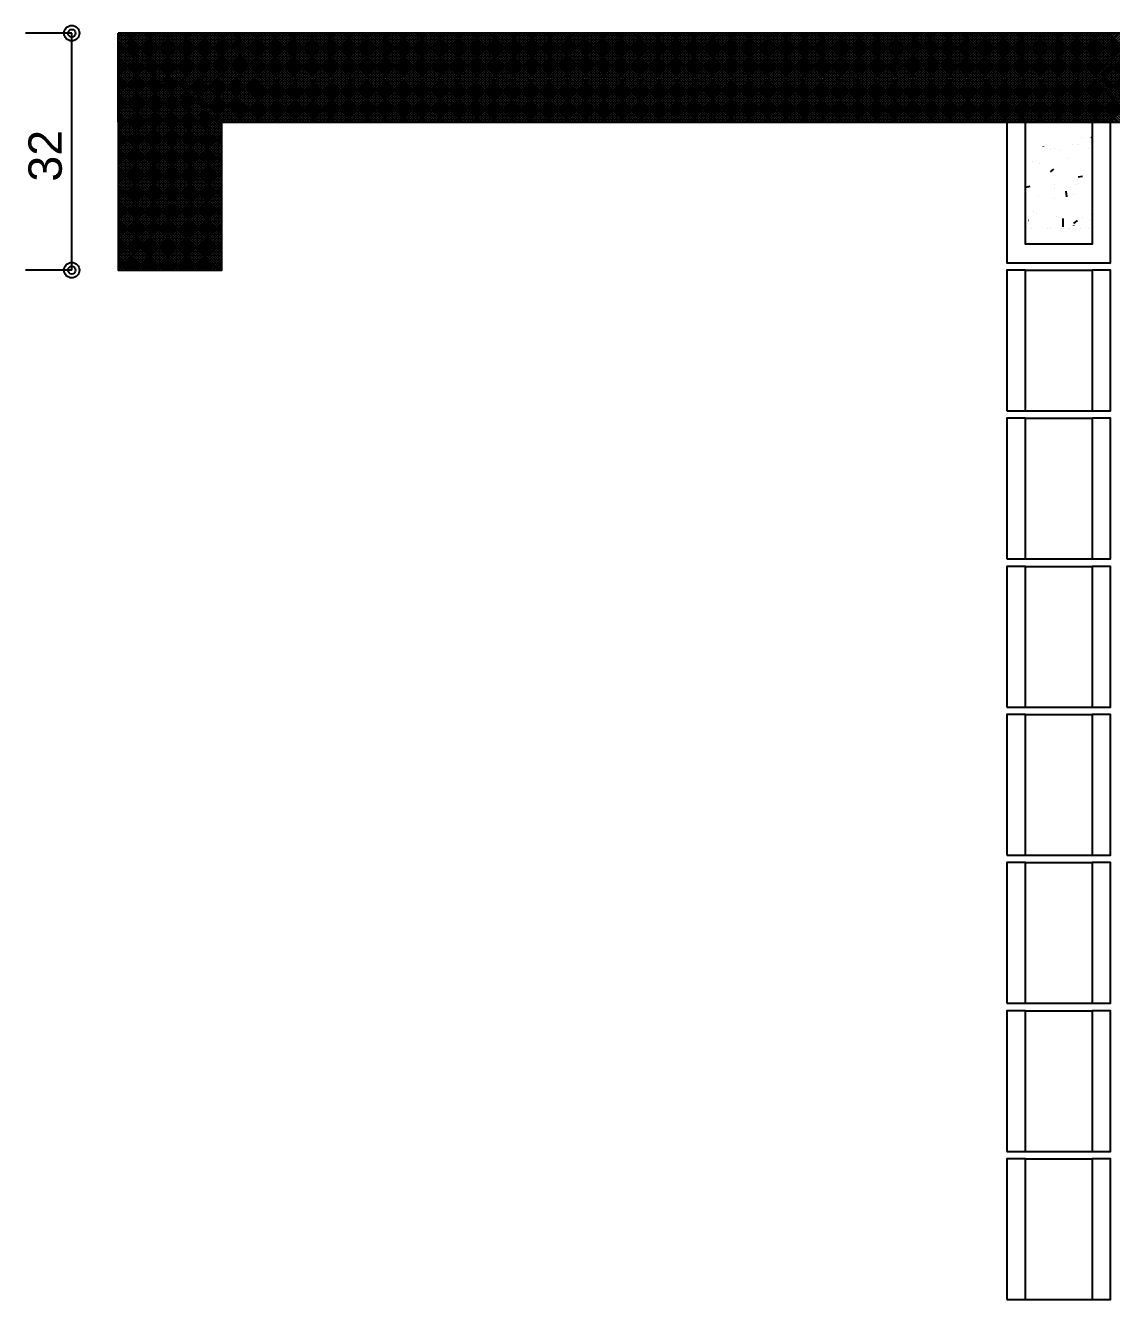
# Model space of a CAD drawing. Extents: x 0 to 119, y 0 to 84.
# Drawn here: x 49.31 to 55.18, y 37.68 to 44.56 of the extents above; entities that cross this region are included whole.
import ezdxf

# ---------------------------------------------------------------- set-up
doc = ezdxf.new("R2010")
doc.units = 0
doc.header["$MEASUREMENT"] = 0
for name, color, linetype in [('10', 252, 'CONTINUOUS'), ('29', 9, 'CONTINUOUS'), ('32', 250, 'CONTINUOUS'), ('6', 178, 'CONTINUOUS'), ('9', 8, 'CONTINUOUS')]:
    doc.layers.add(name, color=color, linetype=linetype)
doc.styles.add('TQS_ARIAL', font='arial.ttf')

msp = doc.modelspace()

# ---------------------------------------------------------------- linework, layer by layer
at = {"layer": '10', "color": 252, "linetype": 'Continuous'}
for p, q in [((54.714801, 44.041761), (55.074801, 44.041761)), ((54.714801, 44.040682), (55.074801, 44.040682)), ((54.714801, 44.040682), (55.074801, 44.040682)), ((54.714801, 43.241761), (55.074801, 43.241761)), ((54.714801, 42.481761), (55.074801, 42.481761)), ((54.714801, 42.441761), (55.074801, 42.441761)), ((54.714801, 41.681761), (55.074801, 41.681761)), ((54.714801, 41.641761), (55.074801, 41.641761)), ((54.714801, 40.881761), (55.074801, 40.881761)), ((54.714801, 40.841761), (55.074801, 40.841761)), ((54.714801, 40.081761), (55.074801, 40.081761)), ((54.714801, 40.041761), (55.074801, 40.041761)), ((54.714801, 39.281761), (55.074801, 39.281761)), ((54.714801, 39.241761), (55.074801, 39.241761)), ((54.714801, 38.481761), (55.074801, 38.481761)), ((54.714801, 38.441761), (55.074801, 38.441761)), ((54.714801, 37.681761), (55.074801, 37.681761))]:
    msp.add_line(p, q, dxfattribs=at)
for points in [[(54.714801, 44.041761), (54.614801, 44.041761), (54.614801, 43.281761), (55.174801, 43.281761), (55.174801, 44.041761), (55.074801, 44.041761), (55.074801, 43.381761), (54.714801, 43.381761), (54.714801, 44.041761)], [(54.614801, 42.481761), (54.714801, 42.481761), (54.714801, 43.241761), (54.614801, 43.241761), (54.614801, 42.481761)], [(55.074801, 42.481761), (55.174801, 42.481761), (55.174801, 43.241761), (55.074801, 43.241761), (55.074801, 42.481761)], [(54.614801, 41.681761), (54.714801, 41.681761), (54.714801, 42.441761), (54.614801, 42.441761), (54.614801, 41.681761)], [(55.074801, 41.681761), (55.174801, 41.681761), (55.174801, 42.441761), (55.074801, 42.441761), (55.074801, 41.681761)], [(54.614801, 40.881761), (54.714801, 40.881761), (54.714801, 41.641761), (54.614801, 41.641761), (54.614801, 40.881761)], [(55.074801, 40.881761), (55.174801, 40.881761), (55.174801, 41.641761), (55.074801, 41.641761), (55.074801, 40.881761)], [(54.614801, 40.081761), (54.714801, 40.081761), (54.714801, 40.841761), (54.614801, 40.841761), (54.614801, 40.081761)], [(55.074801, 40.081761), (55.174801, 40.081761), (55.174801, 40.841761), (55.074801, 40.841761), (55.074801, 40.081761)], [(54.614801, 39.281761), (54.714801, 39.281761), (54.714801, 40.041761), (54.614801, 40.041761), (54.614801, 39.281761)], [(55.074801, 39.281761), (55.174801, 39.281761), (55.174801, 40.041761), (55.074801, 40.041761), (55.074801, 39.281761)], [(54.614801, 38.481761), (54.714801, 38.481761), (54.714801, 39.241761), (54.614801, 39.241761), (54.614801, 38.481761)], [(55.074801, 38.481761), (55.174801, 38.481761), (55.174801, 39.241761), (55.074801, 39.241761), (55.074801, 38.481761)], [(54.614801, 37.681761), (54.714801, 37.681761), (54.714801, 38.441761), (54.614801, 38.441761), (54.614801, 37.681761)], [(55.074801, 37.681761), (55.174801, 37.681761), (55.174801, 38.441761), (55.074801, 38.441761), (55.074801, 37.681761)]]:
    msp.add_lwpolyline(points, dxfattribs=at)
at = {"layer": '29', "color": 9, "linetype": 'Continuous'}
for p, q in [((49.814801, 43.493267), (50.843295, 44.521761)), ((49.814801, 43.507409), (50.829153, 44.521761)), ((49.814801, 43.521551), (50.815011, 44.521761)), ((49.814801, 43.535693), (50.800869, 44.521761)), ((49.814801, 43.549835), (50.786727, 44.521761)), ((49.814801, 43.563978), (50.772584, 44.521761)), ((49.814801, 43.57812), (50.758442, 44.521761)), ((49.814801, 43.592262), (50.7443, 44.521761)), ((49.814801, 43.606404), (50.730158, 44.521761)), ((49.814801, 43.620546), (50.716016, 44.521761)), ((49.814801, 43.634688), (50.701874, 44.521761)), ((49.814801, 43.64883), (50.687732, 44.521761)), ((49.814801, 43.662973), (50.67359, 44.521761)), ((49.814801, 43.677115), (50.659447, 44.521761)), ((49.814801, 43.691257), (50.645305, 44.521761)), ((49.814801, 43.705399), (50.631163, 44.521761)), ((49.814801, 43.719541), (50.617021, 44.521761)), ((49.814801, 43.733683), (50.602879, 44.521761)), ((49.814801, 43.747825), (50.588737, 44.521761)), ((49.814801, 43.761967), (50.574595, 44.521761)), ((49.814801, 43.77611), (50.560452, 44.521761)), ((49.814801, 43.790252), (50.54631, 44.521761)), ((49.814801, 43.804394), (50.532168, 44.521761)), ((49.814801, 43.818536), (50.518026, 44.521761)), ((49.814801, 43.832678), (50.503884, 44.521761)), ((49.814801, 43.84682), (50.489742, 44.521761)), ((49.814801, 43.860962), (50.4756, 44.521761)), ((49.814801, 43.875105), (50.461457, 44.521761)), ((49.814801, 43.889247), (50.447315, 44.521761)), ((49.814801, 43.903389), (50.433173, 44.521761)), ((49.814801, 43.917531), (50.419031, 44.521761)), ((49.814801, 43.931673), (50.404889, 44.521761)), ((49.814801, 43.945815), (50.390747, 44.521761)), ((49.814801, 43.959957), (50.376605, 44.521761)), ((49.814801, 43.974099), (50.362463, 44.521761)), ((49.814801, 43.988242), (50.34832, 44.521761)), ((49.814801, 44.002384), (50.334178, 44.521761)), ((49.814801, 44.016526), (50.320036, 44.521761)), ((49.814801, 44.030668), (50.305894, 44.521761)), ((49.814801, 44.04481), (50.291752, 44.521761)), ((49.814801, 44.058952), (50.27761, 44.521761)), ((49.814801, 44.073094), (50.263468, 44.521761)), ((49.814801, 44.087237), (50.249325, 44.521761)), ((49.814801, 44.101379), (50.235183, 44.521761)), ((49.814801, 44.115521), (50.221041, 44.521761)), ((49.814801, 44.129663), (50.206899, 44.521761)), ((49.814801, 44.143805), (50.192757, 44.521761)), ((49.814801, 44.157947), (50.178615, 44.521761)), ((49.814801, 44.172089), (50.164473, 44.521761)), ((49.814801, 44.186232), (50.15033, 44.521761)), ((49.814801, 44.200374), (50.136188, 44.521761)), ((49.814801, 44.214516), (50.122046, 44.521761)), ((49.814801, 44.228658), (50.107904, 44.521761)), ((49.814801, 44.2428), (50.093762, 44.521761)), ((49.814801, 44.256942), (50.07962, 44.521761)), ((49.814801, 44.271084), (50.065478, 44.521761)), ((49.814801, 44.285226), (50.051336, 44.521761)), ((49.814801, 44.299369), (50.037193, 44.521761)), ((49.814801, 44.313511), (50.023051, 44.521761)), ((49.814801, 44.327653), (50.008909, 44.521761)), ((49.814801, 44.341795), (49.994767, 44.521761)), ((49.814801, 44.355937), (49.980625, 44.521761)), ((49.814801, 44.370079), (49.966483, 44.521761)), ((49.814801, 44.384221), (49.952341, 44.521761)), ((49.814801, 44.398364), (49.938198, 44.521761)), ((49.814801, 44.412506), (49.924056, 44.521761)), ((49.814801, 44.426648), (49.909914, 44.521761)), ((49.814801, 44.44079), (49.895772, 44.521761)), ((49.814801, 44.454932), (49.88163, 44.521761)), ((49.814801, 44.469074), (49.867488, 44.521761)), ((49.814801, 44.483216), (49.853346, 44.521761)), ((49.814801, 44.497359), (49.839204, 44.521761)), ((49.814801, 44.511501), (49.825061, 44.521761)), ((49.814801, 44.513243), (50.374801, 43.953243)), ((49.814801, 44.499101), (50.374801, 43.939101)), ((49.814801, 44.484959), (50.374801, 43.924959)), ((49.814801, 44.470817), (50.374801, 43.910817)), ((49.814801, 44.456675), (50.374801, 43.896675)), ((49.820426, 44.521761), (50.374801, 43.967385)), ((49.834568, 44.521761), (50.374801, 43.981527)), ((49.84871, 44.521761), (50.374801, 43.99567)), ((49.862853, 44.521761), (50.374801, 44.009812)), ((49.876995, 44.521761), (50.374801, 44.023954)), ((49.891137, 44.521761), (50.374801, 44.038096)), ((49.905279, 44.521761), (50.385279, 44.041761)), ((49.919421, 44.521761), (50.399421, 44.041761)), ((49.933563, 44.521761), (50.413563, 44.041761)), ((49.947705, 44.521761), (50.427705, 44.041761)), ((49.961848, 44.521761), (50.441848, 44.041761)), ((49.97599, 44.521761), (50.45599, 44.041761)), ((49.990132, 44.521761), (50.470132, 44.041761)), ((50.004274, 44.521761), (50.484274, 44.041761)), ((50.018416, 44.521761), (50.498416, 44.041761)), ((50.032558, 44.521761), (50.512558, 44.041761)), ((50.0467, 44.521761), (50.5267, 44.041761)), ((50.060843, 44.521761), (50.540843, 44.041761)), ((50.074985, 44.521761), (50.554985, 44.041761)), ((50.089127, 44.521761), (50.569127, 44.041761)), ((50.103269, 44.521761), (50.583269, 44.041761)), ((50.117411, 44.521761), (50.597411, 44.041761)), ((50.131553, 44.521761), (50.611553, 44.041761)), ((50.145695, 44.521761), (50.625695, 44.041761)), ((50.159837, 44.521761), (50.639837, 44.041761)), ((50.17398, 44.521761), (50.65398, 44.041761)), ((50.188122, 44.521761), (50.668122, 44.041761)), ((50.202264, 44.521761), (50.682264, 44.041761)), ((50.216406, 44.521761), (50.696406, 44.041761)), ((50.230548, 44.521761), (50.710548, 44.041761)), ((50.24469, 44.521761), (50.72469, 44.041761)), ((50.258832, 44.521761), (50.738832, 44.041761)), ((50.272975, 44.521761), (50.752975, 44.041761)), ((50.287117, 44.521761), (50.767117, 44.041761)), ((50.301259, 44.521761), (50.781259, 44.041761)), ((50.315401, 44.521761), (50.795401, 44.041761)), ((50.329543, 44.521761), (50.809543, 44.041761)), ((50.343685, 44.521761), (50.823685, 44.041761)), ((50.357827, 44.521761), (50.837827, 44.041761)), ((50.37197, 44.521761), (50.85197, 44.041761)), ((50.377437, 44.041761), (50.857437, 44.521761)), ((50.386112, 44.521761), (50.866112, 44.041761)), ((50.391579, 44.041761), (50.871579, 44.521761)), ((50.400254, 44.521761), (50.880254, 44.041761)), ((50.405722, 44.041761), (50.885722, 44.521761)), ((50.414396, 44.521761), (50.894396, 44.041761)), ((50.419864, 44.041761), (50.899864, 44.521761)), ((50.428538, 44.521761), (50.908538, 44.041761)), ((50.434006, 44.041761), (50.914006, 44.521761)), ((50.44268, 44.521761), (50.92268, 44.041761)), ((50.448148, 44.041761), (50.928148, 44.521761)), ((50.456822, 44.521761), (50.936822, 44.041761)), ((50.46229, 44.041761), (50.94229, 44.521761)), ((50.470964, 44.521761), (50.950964, 44.041761)), ((50.476432, 44.041761), (50.956432, 44.521761)), ((50.485107, 44.521761), (50.965107, 44.041761)), ((50.490574, 44.041761), (50.970574, 44.521761)), ((50.499249, 44.521761), (50.979249, 44.041761)), ((50.504717, 44.041761), (50.984717, 44.521761)), ((50.513391, 44.521761), (50.993391, 44.041761)), ((50.518859, 44.041761), (50.998859, 44.521761)), ((50.527533, 44.521761), (51.007533, 44.041761)), ((50.533001, 44.041761), (51.013001, 44.521761)), ((50.541675, 44.521761), (51.021675, 44.041761)), ((50.547143, 44.041761), (51.027143, 44.521761)), ((50.555817, 44.521761), (51.035817, 44.041761)), ((50.561285, 44.041761), (51.041285, 44.521761)), ((50.569959, 44.521761), (51.049959, 44.041761)), ((50.575427, 44.041761), (51.055427, 44.521761)), ((50.584102, 44.521761), (51.064102, 44.041761)), ((50.589569, 44.041761), (51.069569, 44.521761)), ((50.598244, 44.521761), (51.078244, 44.041761)), ((50.603711, 44.041761), (51.083711, 44.521761)), ((50.612386, 44.521761), (51.092386, 44.041761)), ((50.617854, 44.041761), (51.097854, 44.521761)), ((50.626528, 44.521761), (51.106528, 44.041761)), ((50.631996, 44.041761), (51.111996, 44.521761)), ((50.64067, 44.521761), (51.12067, 44.041761)), ((50.646138, 44.041761), (51.126138, 44.521761)), ((50.654812, 44.521761), (51.134812, 44.041761)), ((50.66028, 44.041761), (51.14028, 44.521761)), ((50.668954, 44.521761), (51.148954, 44.041761)), ((50.674422, 44.041761), (51.154422, 44.521761)), ((50.683096, 44.521761), (51.163096, 44.041761)), ((50.688564, 44.041761), (51.168564, 44.521761)), ((50.697239, 44.521761), (51.177239, 44.041761)), ((50.702706, 44.041761), (51.182706, 44.521761)), ((50.711381, 44.521761), (51.191381, 44.041761)), ((50.716849, 44.041761), (51.196849, 44.521761)), ((50.725523, 44.521761), (51.205523, 44.041761)), ((50.730991, 44.041761), (51.210991, 44.521761)), ((50.739665, 44.521761), (51.219665, 44.041761)), ((50.745133, 44.041761), (51.225133, 44.521761)), ((50.753807, 44.521761), (51.233807, 44.041761)), ((50.759275, 44.041761), (51.239275, 44.521761)), ((50.767949, 44.521761), (51.247949, 44.041761)), ((50.773417, 44.041761), (51.253417, 44.521761)), ((50.782091, 44.521761), (51.262091, 44.041761)), ((50.787559, 44.041761), (51.267559, 44.521761)), ((50.796234, 44.521761), (51.276234, 44.041761)), ((50.801701, 44.041761), (51.281701, 44.521761)), ((50.810376, 44.521761), (51.290376, 44.041761)), ((50.815843, 44.041761), (51.295843, 44.521761)), ((50.824518, 44.521761), (51.304518, 44.041761)), ((50.829986, 44.041761), (51.309986, 44.521761)), ((50.83866, 44.521761), (51.31866, 44.041761)), ((50.844128, 44.041761), (51.324128, 44.521761)), ((50.852802, 44.521761), (51.332802, 44.041761)), ((50.85827, 44.041761), (51.33827, 44.521761)), ((50.866944, 44.521761), (51.346944, 44.041761)), ((50.872412, 44.041761), (51.352412, 44.521761)), ((50.881086, 44.521761), (51.361086, 44.041761)), ((50.886554, 44.041761), (51.366554, 44.521761)), ((50.895229, 44.521761), (51.375229, 44.041761)), ((50.900696, 44.041761), (51.380696, 44.521761)), ((50.909371, 44.521761), (51.389371, 44.041761)), ((50.914838, 44.041761), (51.394838, 44.521761)), ((50.923513, 44.521761), (51.403513, 44.041761)), ((50.928981, 44.041761), (51.408981, 44.521761)), ((50.937655, 44.521761), (51.417655, 44.041761)), ((50.943123, 44.041761), (51.423123, 44.521761)), ((50.951797, 44.521761), (51.431797, 44.041761)), ((50.957265, 44.041761), (51.437265, 44.521761)), ((50.965939, 44.521761), (51.445939, 44.041761)), ((50.971407, 44.041761), (51.451407, 44.521761)), ((50.980081, 44.521761), (51.460081, 44.041761)), ((50.985549, 44.041761), (51.465549, 44.521761)), ((50.994223, 44.521761), (51.474223, 44.041761)), ((50.999691, 44.041761), (51.479691, 44.521761)), ((51.008366, 44.521761), (51.488366, 44.041761)), ((51.013833, 44.041761), (51.493833, 44.521761)), ((51.022508, 44.521761), (51.502508, 44.041761)), ((51.027976, 44.041761), (51.507976, 44.521761)), ((51.03665, 44.521761), (51.51665, 44.041761)), ((51.042118, 44.041761), (51.522118, 44.521761)), ((51.050792, 44.521761), (51.530792, 44.041761)), ((51.05626, 44.041761), (51.53626, 44.521761)), ((51.064934, 44.521761), (51.544934, 44.041761)), ((51.070402, 44.041761), (51.550402, 44.521761)), ((51.079076, 44.521761), (51.559076, 44.041761)), ((51.084544, 44.041761), (51.564544, 44.521761)), ((51.093218, 44.521761), (51.573218, 44.041761)), ((51.098686, 44.041761), (51.578686, 44.521761)), ((51.107361, 44.521761), (51.587361, 44.041761)), ((51.112828, 44.041761), (51.592828, 44.521761)), ((51.121503, 44.521761), (51.601503, 44.041761)), ((51.12697, 44.041761), (51.60697, 44.521761)), ((51.135645, 44.521761), (51.615645, 44.041761)), ((51.141113, 44.041761), (51.621113, 44.521761)), ((51.149787, 44.521761), (51.629787, 44.041761)), ((51.155255, 44.041761), (51.635255, 44.521761)), ((51.163929, 44.521761), (51.643929, 44.041761)), ((51.169397, 44.041761), (51.649397, 44.521761)), ((51.178071, 44.521761), (51.658071, 44.041761)), ((51.183539, 44.041761), (51.663539, 44.521761)), ((51.192213, 44.521761), (51.672213, 44.041761)), ((51.197681, 44.041761), (51.677681, 44.521761)), ((51.206356, 44.521761), (51.686356, 44.041761)), ((51.211823, 44.041761), (51.691823, 44.521761)), ((51.220498, 44.521761), (51.700498, 44.041761)), ((51.225965, 44.041761), (51.705965, 44.521761)), ((51.23464, 44.521761), (51.71464, 44.041761)), ((51.240108, 44.041761), (51.720108, 44.521761)), ((51.248782, 44.521761), (51.728782, 44.041761)), ((51.25425, 44.041761), (51.73425, 44.521761)), ((51.262924, 44.521761), (51.742924, 44.041761)), ((51.268392, 44.041761), (51.748392, 44.521761)), ((51.277066, 44.521761), (51.757066, 44.041761)), ((51.282534, 44.041761), (51.762534, 44.521761)), ((51.291208, 44.521761), (51.771208, 44.041761)), ((51.296676, 44.041761), (51.776676, 44.521761)), ((51.30535, 44.521761), (51.78535, 44.041761)), ((51.310818, 44.041761), (51.790818, 44.521761)), ((51.319493, 44.521761), (51.799493, 44.041761)), ((51.32496, 44.041761), (51.80496, 44.521761)), ((51.333635, 44.521761), (51.813635, 44.041761)), ((51.339103, 44.041761), (51.819103, 44.521761)), ((51.347777, 44.521761), (51.827777, 44.041761)), ((51.353245, 44.041761), (51.833245, 44.521761)), ((51.361919, 44.521761), (51.841919, 44.041761)), ((51.367387, 44.041761), (51.847387, 44.521761)), ((51.376061, 44.521761), (51.856061, 44.041761)), ((51.381529, 44.041761), (51.861529, 44.521761)), ((51.390203, 44.521761), (51.870203, 44.041761)), ((51.395671, 44.041761), (51.875671, 44.521761)), ((51.404345, 44.521761), (51.884345, 44.041761)), ((51.409813, 44.041761), (51.889813, 44.521761)), ((51.418488, 44.521761), (51.898488, 44.041761)), ((51.423955, 44.041761), (51.903955, 44.521761)), ((51.43263, 44.521761), (51.91263, 44.041761)), ((51.438097, 44.041761), (51.918097, 44.521761)), ((51.446772, 44.521761), (51.926772, 44.041761)), ((51.45224, 44.041761), (51.93224, 44.521761)), ((51.460914, 44.521761), (51.940914, 44.041761)), ((51.466382, 44.041761), (51.946382, 44.521761)), ((51.475056, 44.521761), (51.955056, 44.041761)), ((51.480524, 44.041761), (51.960524, 44.521761)), ((51.489198, 44.521761), (51.969198, 44.041761)), ((51.494666, 44.041761), (51.974666, 44.521761)), ((51.50334, 44.521761), (51.98334, 44.041761)), ((51.508808, 44.041761), (51.988808, 44.521761)), ((51.517482, 44.521761), (51.997482, 44.041761)), ((51.52295, 44.041761), (52.00295, 44.521761)), ((51.531625, 44.521761), (52.011625, 44.041761)), ((51.537092, 44.041761), (52.017092, 44.521761)), ((51.545767, 44.521761), (52.025767, 44.041761)), ((51.551235, 44.041761), (52.031235, 44.521761)), ((51.559909, 44.521761), (52.039909, 44.041761)), ((51.565377, 44.041761), (52.045377, 44.521761)), ((51.574051, 44.521761), (52.054051, 44.041761)), ((51.579519, 44.041761), (52.059519, 44.521761)), ((51.588193, 44.521761), (52.068193, 44.041761)), ((51.593661, 44.041761), (52.073661, 44.521761)), ((51.602335, 44.521761), (52.082335, 44.041761)), ((51.607803, 44.041761), (52.087803, 44.521761)), ((51.616477, 44.521761), (52.096477, 44.041761)), ((51.621945, 44.041761), (52.101945, 44.521761)), ((51.63062, 44.521761), (52.11062, 44.041761)), ((51.636087, 44.041761), (52.116087, 44.521761)), ((51.644762, 44.521761), (52.124762, 44.041761)), ((51.650229, 44.041761), (52.130229, 44.521761)), ((51.658904, 44.521761), (52.138904, 44.041761)), ((51.664372, 44.041761), (52.144372, 44.521761)), ((51.673046, 44.521761), (52.153046, 44.041761)), ((51.678514, 44.041761), (52.158514, 44.521761)), ((51.687188, 44.521761), (52.167188, 44.041761)), ((51.692656, 44.041761), (52.172656, 44.521761)), ((51.70133, 44.521761), (52.18133, 44.041761)), ((51.706798, 44.041761), (52.186798, 44.521761)), ((51.715472, 44.521761), (52.195472, 44.041761)), ((51.72094, 44.041761), (52.20094, 44.521761)), ((51.729615, 44.521761), (52.209615, 44.041761)), ((51.735082, 44.041761), (52.215082, 44.521761)), ((51.743757, 44.521761), (52.223757, 44.041761)), ((51.749224, 44.041761), (52.229224, 44.521761)), ((51.757899, 44.521761), (52.237899, 44.041761)), ((51.763367, 44.041761), (52.243367, 44.521761)), ((51.772041, 44.521761), (52.252041, 44.041761)), ((51.777509, 44.041761), (52.257509, 44.521761)), ((51.786183, 44.521761), (52.266183, 44.041761)), ((51.791651, 44.041761), (52.271651, 44.521761)), ((51.800325, 44.521761), (52.280325, 44.041761)), ((51.805793, 44.041761), (52.285793, 44.521761)), ((51.814467, 44.521761), (52.294467, 44.041761)), ((51.819935, 44.041761), (52.299935, 44.521761)), ((51.828609, 44.521761), (52.308609, 44.041761)), ((51.834077, 44.041761), (52.314077, 44.521761)), ((51.842752, 44.521761), (52.322752, 44.041761)), ((51.848219, 44.041761), (52.328219, 44.521761)), ((51.856894, 44.521761), (52.336894, 44.041761)), ((51.862362, 44.041761), (52.342362, 44.521761)), ((51.871036, 44.521761), (52.351036, 44.041761)), ((51.876504, 44.041761), (52.356504, 44.521761)), ((51.885178, 44.521761), (52.365178, 44.041761)), ((51.890646, 44.041761), (52.370646, 44.521761)), ((51.89932, 44.521761), (52.37932, 44.041761)), ((51.904788, 44.041761), (52.384788, 44.521761)), ((51.913462, 44.521761), (52.393462, 44.041761)), ((51.91893, 44.041761), (52.39893, 44.521761)), ((51.927604, 44.521761), (52.407604, 44.041761)), ((51.933072, 44.041761), (52.413072, 44.521761)), ((51.941747, 44.521761), (52.421747, 44.041761)), ((51.947214, 44.041761), (52.427214, 44.521761)), ((51.955889, 44.521761), (52.435889, 44.041761)), ((51.961356, 44.041761), (52.441356, 44.521761)), ((51.970031, 44.521761), (52.450031, 44.041761)), ((51.975499, 44.041761), (52.455499, 44.521761)), ((51.984173, 44.521761), (52.464173, 44.041761)), ((51.989641, 44.041761), (52.469641, 44.521761)), ((51.998315, 44.521761), (52.478315, 44.041761)), ((52.003783, 44.041761), (52.483783, 44.521761)), ((52.012457, 44.521761), (52.492457, 44.041761)), ((52.017925, 44.041761), (52.497925, 44.521761)), ((52.026599, 44.521761), (52.506599, 44.041761)), ((52.032067, 44.041761), (52.512067, 44.521761)), ((52.040742, 44.521761), (52.520742, 44.041761)), ((52.046209, 44.041761), (52.526209, 44.521761)), ((52.054884, 44.521761), (52.534884, 44.041761)), ((52.060351, 44.041761), (52.540351, 44.521761)), ((52.069026, 44.521761), (52.549026, 44.041761)), ((52.074494, 44.041761), (52.554494, 44.521761)), ((52.083168, 44.521761), (52.563168, 44.041761)), ((52.088636, 44.041761), (52.568636, 44.521761)), ((52.09731, 44.521761), (52.57731, 44.041761)), ((52.102778, 44.041761), (52.582778, 44.521761)), ((52.111452, 44.521761), (52.591452, 44.041761)), ((52.11692, 44.041761), (52.59692, 44.521761)), ((52.125594, 44.521761), (52.605594, 44.041761)), ((52.131062, 44.041761), (52.611062, 44.521761)), ((52.139736, 44.521761), (52.619736, 44.041761)), ((52.145204, 44.041761), (52.625204, 44.521761)), ((52.153879, 44.521761), (52.633879, 44.041761)), ((52.159346, 44.041761), (52.639346, 44.521761)), ((52.168021, 44.521761), (52.648021, 44.041761)), ((52.173489, 44.041761), (52.653489, 44.521761)), ((52.182163, 44.521761), (52.662163, 44.041761)), ((52.187631, 44.041761), (52.667631, 44.521761)), ((52.196305, 44.521761), (52.676305, 44.041761)), ((52.201773, 44.041761), (52.681773, 44.521761)), ((52.210447, 44.521761), (52.690447, 44.041761)), ((52.215915, 44.041761), (52.695915, 44.521761)), ((52.224589, 44.521761), (52.704589, 44.041761)), ((52.230057, 44.041761), (52.710057, 44.521761)), ((52.238731, 44.521761), (52.718731, 44.041761)), ((52.244199, 44.041761), (52.724199, 44.521761)), ((52.252874, 44.521761), (52.732874, 44.041761)), ((52.258341, 44.041761), (52.738341, 44.521761)), ((52.267016, 44.521761), (52.747016, 44.041761)), ((52.272483, 44.041761), (52.752483, 44.521761)), ((52.281158, 44.521761), (52.761158, 44.041761)), ((52.286626, 44.041761), (52.766626, 44.521761)), ((52.2953, 44.521761), (52.7753, 44.041761)), ((52.300768, 44.041761), (52.780768, 44.521761)), ((52.309442, 44.521761), (52.789442, 44.041761)), ((52.31491, 44.041761), (52.79491, 44.521761)), ((52.323584, 44.521761), (52.803584, 44.041761)), ((52.329052, 44.041761), (52.809052, 44.521761)), ((52.337726, 44.521761), (52.817726, 44.041761)), ((52.343194, 44.041761), (52.823194, 44.521761)), ((52.351869, 44.521761), (52.831869, 44.041761)), ((52.357336, 44.041761), (52.837336, 44.521761)), ((52.366011, 44.521761), (52.846011, 44.041761)), ((52.371478, 44.041761), (52.851478, 44.521761)), ((52.380153, 44.521761), (52.860153, 44.041761)), ((52.385621, 44.041761), (52.865621, 44.521761)), ((52.394295, 44.521761), (52.874295, 44.041761)), ((52.399763, 44.041761), (52.879763, 44.521761)), ((52.408437, 44.521761), (52.888437, 44.041761)), ((52.413905, 44.041761), (52.893905, 44.521761)), ((52.422579, 44.521761), (52.902579, 44.041761)), ((52.428047, 44.041761), (52.908047, 44.521761)), ((52.436721, 44.521761), (52.916721, 44.041761)), ((52.442189, 44.041761), (52.922189, 44.521761)), ((52.450863, 44.521761), (52.930863, 44.041761)), ((52.456331, 44.041761), (52.936331, 44.521761)), ((52.465006, 44.521761), (52.945006, 44.041761)), ((52.470473, 44.041761), (52.950473, 44.521761)), ((52.479148, 44.521761), (52.959148, 44.041761)), ((52.484615, 44.041761), (52.964615, 44.521761)), ((52.49329, 44.521761), (52.97329, 44.041761)), ((52.498758, 44.041761), (52.978758, 44.521761)), ((52.507432, 44.521761), (52.987432, 44.041761)), ((52.5129, 44.041761), (52.9929, 44.521761)), ((52.521574, 44.521761), (53.001574, 44.041761)), ((52.527042, 44.041761), (53.007042, 44.521761)), ((52.535716, 44.521761), (53.015716, 44.041761)), ((52.541184, 44.041761), (53.021184, 44.521761)), ((52.549858, 44.521761), (53.029858, 44.041761)), ((52.555326, 44.041761), (53.035326, 44.521761)), ((52.564001, 44.521761), (53.044001, 44.041761)), ((52.569468, 44.041761), (53.049468, 44.521761)), ((52.578143, 44.521761), (53.058143, 44.041761)), ((52.58361, 44.041761), (53.06361, 44.521761)), ((52.592285, 44.521761), (53.072285, 44.041761)), ((52.597753, 44.041761), (53.077753, 44.521761)), ((52.606427, 44.521761), (53.086427, 44.041761)), ((52.611895, 44.041761), (53.091895, 44.521761)), ((52.620569, 44.521761), (53.100569, 44.041761)), ((52.626037, 44.041761), (53.106037, 44.521761)), ((52.634711, 44.521761), (53.114711, 44.041761)), ((52.640179, 44.041761), (53.120179, 44.521761)), ((52.648853, 44.521761), (53.128853, 44.041761)), ((52.654321, 44.041761), (53.134321, 44.521761)), ((52.662995, 44.521761), (53.142995, 44.041761)), ((52.668463, 44.041761), (53.148463, 44.521761)), ((52.677138, 44.521761), (53.157138, 44.041761)), ((52.682605, 44.041761), (53.162605, 44.521761)), ((52.69128, 44.521761), (53.17128, 44.041761)), ((52.696748, 44.041761), (53.176748, 44.521761)), ((52.705422, 44.521761), (53.185422, 44.041761)), ((52.71089, 44.041761), (53.19089, 44.521761)), ((52.719564, 44.521761), (53.199564, 44.041761)), ((52.725032, 44.041761), (53.205032, 44.521761)), ((52.733706, 44.521761), (53.213706, 44.041761)), ((52.739174, 44.041761), (53.219174, 44.521761)), ((52.747848, 44.521761), (53.227848, 44.041761)), ((52.753316, 44.041761), (53.233316, 44.521761)), ((52.76199, 44.521761), (53.24199, 44.041761)), ((52.767458, 44.041761), (53.247458, 44.521761)), ((52.776133, 44.521761), (53.256133, 44.041761)), ((52.7816, 44.041761), (53.2616, 44.521761)), ((52.790275, 44.521761), (53.270275, 44.041761)), ((52.795742, 44.041761), (53.275742, 44.521761)), ((52.804417, 44.521761), (53.284417, 44.041761)), ((52.809885, 44.041761), (53.289885, 44.521761)), ((52.818559, 44.521761), (53.298559, 44.041761)), ((52.824027, 44.041761), (53.304027, 44.521761)), ((52.832701, 44.521761), (53.312701, 44.041761)), ((52.838169, 44.041761), (53.318169, 44.521761)), ((52.846843, 44.521761), (53.326843, 44.041761)), ((52.852311, 44.041761), (53.332311, 44.521761)), ((52.860985, 44.521761), (53.340985, 44.041761)), ((52.866453, 44.041761), (53.346453, 44.521761)), ((52.875128, 44.521761), (53.355128, 44.041761)), ((52.880595, 44.041761), (53.360595, 44.521761)), ((52.88927, 44.521761), (53.36927, 44.041761)), ((52.894737, 44.041761), (53.374737, 44.521761)), ((52.903412, 44.521761), (53.383412, 44.041761)), ((52.90888, 44.041761), (53.38888, 44.521761)), ((52.917554, 44.521761), (53.397554, 44.041761)), ((52.923022, 44.041761), (53.403022, 44.521761)), ((52.931696, 44.521761), (53.411696, 44.041761)), ((52.937164, 44.041761), (53.417164, 44.521761)), ((52.945838, 44.521761), (53.425838, 44.041761)), ((52.951306, 44.041761), (53.431306, 44.521761)), ((52.95998, 44.521761), (53.43998, 44.041761)), ((52.965448, 44.041761), (53.445448, 44.521761)), ((52.974122, 44.521761), (53.454122, 44.041761)), ((52.97959, 44.041761), (53.45959, 44.521761)), ((52.988265, 44.521761), (53.468265, 44.041761)), ((52.993732, 44.041761), (53.473732, 44.521761)), ((53.002407, 44.521761), (53.482407, 44.041761)), ((53.007875, 44.041761), (53.487875, 44.521761)), ((53.016549, 44.521761), (53.496549, 44.041761)), ((53.022017, 44.041761), (53.502017, 44.521761)), ((53.030691, 44.521761), (53.510691, 44.041761)), ((53.036159, 44.041761), (53.516159, 44.521761)), ((53.044833, 44.521761), (53.524833, 44.041761)), ((53.050301, 44.041761), (53.530301, 44.521761)), ((53.058975, 44.521761), (53.538975, 44.041761)), ((53.064443, 44.041761), (53.544443, 44.521761)), ((53.073117, 44.521761), (53.553117, 44.041761)), ((53.078585, 44.041761), (53.558585, 44.521761)), ((53.08726, 44.521761), (53.56726, 44.041761)), ((53.092727, 44.041761), (53.572727, 44.521761)), ((53.101402, 44.521761), (53.581402, 44.041761)), ((53.106869, 44.041761), (53.586869, 44.521761)), ((53.115544, 44.521761), (53.595544, 44.041761)), ((53.121012, 44.041761), (53.601012, 44.521761)), ((53.129686, 44.521761), (53.609686, 44.041761)), ((53.135154, 44.041761), (53.615154, 44.521761)), ((53.143828, 44.521761), (53.623828, 44.041761)), ((53.149296, 44.041761), (53.629296, 44.521761)), ((53.15797, 44.521761), (53.63797, 44.041761)), ((53.163438, 44.041761), (53.643438, 44.521761)), ((53.172112, 44.521761), (53.652112, 44.041761)), ((53.17758, 44.041761), (53.65758, 44.521761)), ((53.186255, 44.521761), (53.666255, 44.041761)), ((53.191722, 44.041761), (53.671722, 44.521761)), ((53.200397, 44.521761), (53.680397, 44.041761)), ((53.205864, 44.041761), (53.685864, 44.521761)), ((53.214539, 44.521761), (53.694539, 44.041761)), ((53.220007, 44.041761), (53.700007, 44.521761)), ((53.228681, 44.521761), (53.708681, 44.041761)), ((53.234149, 44.041761), (53.714149, 44.521761)), ((53.242823, 44.521761), (53.722823, 44.041761)), ((53.248291, 44.041761), (53.728291, 44.521761)), ((53.256965, 44.521761), (53.736965, 44.041761)), ((53.262433, 44.041761), (53.742433, 44.521761)), ((53.271107, 44.521761), (53.751107, 44.041761)), ((53.276575, 44.041761), (53.756575, 44.521761)), ((53.285249, 44.521761), (53.765249, 44.041761)), ((53.290717, 44.041761), (53.770717, 44.521761)), ((53.299392, 44.521761), (53.779392, 44.041761)), ((53.304859, 44.041761), (53.784859, 44.521761)), ((53.313534, 44.521761), (53.793534, 44.041761)), ((53.319001, 44.041761), (53.799001, 44.521761)), ((53.327676, 44.521761), (53.807676, 44.041761)), ((53.333144, 44.041761), (53.813144, 44.521761)), ((53.341818, 44.521761), (53.821818, 44.041761)), ((53.347286, 44.041761), (53.827286, 44.521761)), ((53.35596, 44.521761), (53.83596, 44.041761)), ((53.361428, 44.041761), (53.841428, 44.521761)), ((53.370102, 44.521761), (53.850102, 44.041761)), ((53.37557, 44.041761), (53.85557, 44.521761)), ((53.384244, 44.521761), (53.864244, 44.041761)), ((53.389712, 44.041761), (53.869712, 44.521761)), ((53.398387, 44.521761), (53.878387, 44.041761)), ((53.403854, 44.041761), (53.883854, 44.521761)), ((53.412529, 44.521761), (53.892529, 44.041761)), ((53.417996, 44.041761), (53.897996, 44.521761)), ((53.426671, 44.521761), (53.906671, 44.041761)), ((53.432139, 44.041761), (53.912139, 44.521761)), ((53.440813, 44.521761), (53.920813, 44.041761)), ((53.446281, 44.041761), (53.926281, 44.521761)), ((53.454955, 44.521761), (53.934955, 44.041761)), ((53.460423, 44.041761), (53.940423, 44.521761)), ((53.469097, 44.521761), (53.949097, 44.041761)), ((53.474565, 44.041761), (53.954565, 44.521761)), ((53.483239, 44.521761), (53.963239, 44.041761)), ((53.488707, 44.041761), (53.968707, 44.521761)), ((53.497381, 44.521761), (53.977381, 44.041761)), ((53.502849, 44.041761), (53.982849, 44.521761)), ((53.511524, 44.521761), (53.991524, 44.041761)), ((53.516991, 44.041761), (53.996991, 44.521761)), ((53.525666, 44.521761), (54.005666, 44.041761)), ((53.531134, 44.041761), (54.011134, 44.521761)), ((53.539808, 44.521761), (54.019808, 44.041761)), ((53.545276, 44.041761), (54.025276, 44.521761)), ((53.55395, 44.521761), (54.03395, 44.041761)), ((53.559418, 44.041761), (54.039418, 44.521761)), ((53.568092, 44.521761), (54.048092, 44.041761)), ((53.57356, 44.041761), (54.05356, 44.521761)), ((53.582234, 44.521761), (54.062234, 44.041761)), ((53.587702, 44.041761), (54.067702, 44.521761)), ((53.596376, 44.521761), (54.076376, 44.041761)), ((53.601844, 44.041761), (54.081844, 44.521761)), ((53.610519, 44.521761), (54.090519, 44.041761)), ((53.615986, 44.041761), (54.095986, 44.521761)), ((53.624661, 44.521761), (54.104661, 44.041761)), ((53.630128, 44.041761), (54.110128, 44.521761)), ((53.638803, 44.521761), (54.118803, 44.041761)), ((53.644271, 44.041761), (54.124271, 44.521761)), ((53.652945, 44.521761), (54.132945, 44.041761)), ((53.658413, 44.041761), (54.138413, 44.521761)), ((53.667087, 44.521761), (54.147087, 44.041761)), ((53.672555, 44.041761), (54.152555, 44.521761)), ((53.681229, 44.521761), (54.161229, 44.041761)), ((53.686697, 44.041761), (54.166697, 44.521761)), ((53.695371, 44.521761), (54.175371, 44.041761)), ((53.700839, 44.041761), (54.180839, 44.521761)), ((53.709514, 44.521761), (54.189514, 44.041761)), ((53.714981, 44.041761), (54.194981, 44.521761)), ((53.723656, 44.521761), (54.203656, 44.041761)), ((53.729123, 44.041761), (54.209123, 44.521761)), ((53.737798, 44.521761), (54.217798, 44.041761)), ((53.743266, 44.041761), (54.223266, 44.521761)), ((53.75194, 44.521761), (54.23194, 44.041761)), ((53.757408, 44.041761), (54.237408, 44.521761)), ((53.766082, 44.521761), (54.246082, 44.041761)), ((53.77155, 44.041761), (54.25155, 44.521761)), ((53.780224, 44.521761), (54.260224, 44.041761)), ((53.785692, 44.041761), (54.265692, 44.521761)), ((53.794366, 44.521761), (54.274366, 44.041761)), ((53.799834, 44.041761), (54.279834, 44.521761)), ((53.808508, 44.521761), (54.288508, 44.041761)), ((53.813976, 44.041761), (54.293976, 44.521761)), ((53.822651, 44.521761), (54.302651, 44.041761)), ((53.828118, 44.041761), (54.308118, 44.521761)), ((53.836793, 44.521761), (54.316793, 44.041761)), ((53.842261, 44.041761), (54.322261, 44.521761)), ((53.850935, 44.521761), (54.330935, 44.041761)), ((53.856403, 44.041761), (54.336403, 44.521761)), ((53.865077, 44.521761), (54.345077, 44.041761)), ((53.870545, 44.041761), (54.350545, 44.521761)), ((53.879219, 44.521761), (54.359219, 44.041761)), ((53.884687, 44.041761), (54.364687, 44.521761)), ((53.893361, 44.521761), (54.373361, 44.041761)), ((53.898829, 44.041761), (54.378829, 44.521761)), ((53.907503, 44.521761), (54.387503, 44.041761)), ((53.912971, 44.041761), (54.392971, 44.521761)), ((53.921646, 44.521761), (54.401646, 44.041761)), ((53.927113, 44.041761), (54.407113, 44.521761)), ((53.935788, 44.521761), (54.415788, 44.041761)), ((53.941255, 44.041761), (54.421255, 44.521761)), ((53.94993, 44.521761), (54.42993, 44.041761)), ((53.955398, 44.041761), (54.435398, 44.521761)), ((53.964072, 44.521761), (54.444072, 44.041761)), ((53.96954, 44.041761), (54.44954, 44.521761)), ((53.978214, 44.521761), (54.458214, 44.041761)), ((53.983682, 44.041761), (54.463682, 44.521761)), ((53.992356, 44.521761), (54.472356, 44.041761)), ((53.997824, 44.041761), (54.477824, 44.521761)), ((54.006498, 44.521761), (54.486498, 44.041761)), ((54.011966, 44.041761), (54.491966, 44.521761)), ((54.020641, 44.521761), (54.500641, 44.041761)), ((54.026108, 44.041761), (54.506108, 44.521761)), ((54.034783, 44.521761), (54.514783, 44.041761)), ((54.04025, 44.041761), (54.52025, 44.521761)), ((54.048925, 44.521761), (54.528925, 44.041761)), ((54.054393, 44.041761), (54.534393, 44.521761)), ((54.063067, 44.521761), (54.543067, 44.041761)), ((54.068535, 44.041761), (54.548535, 44.521761)), ((54.077209, 44.521761), (54.557209, 44.041761)), ((54.082677, 44.041761), (54.562677, 44.521761)), ((54.091351, 44.521761), (54.571351, 44.041761)), ((54.096819, 44.041761), (54.576819, 44.521761)), ((54.105493, 44.521761), (54.585493, 44.041761)), ((54.110961, 44.041761), (54.590961, 44.521761)), ((54.119635, 44.521761), (54.599635, 44.041761)), ((54.125103, 44.041761), (54.605103, 44.521761)), ((54.133778, 44.521761), (54.613778, 44.041761)), ((54.139245, 44.041761), (54.619245, 44.521761)), ((54.14792, 44.521761), (54.62792, 44.041761)), ((54.153387, 44.041761), (54.633387, 44.521761)), ((54.162062, 44.521761), (54.642062, 44.041761)), ((54.16753, 44.041761), (54.64753, 44.521761)), ((54.176204, 44.521761), (54.656204, 44.041761)), ((54.181672, 44.041761), (54.661672, 44.521761)), ((54.190346, 44.521761), (54.670346, 44.041761)), ((54.195814, 44.041761), (54.675814, 44.521761)), ((54.204488, 44.521761), (54.684488, 44.041761)), ((54.209956, 44.041761), (54.689956, 44.521761)), ((54.21863, 44.521761), (54.69863, 44.041761)), ((54.224098, 44.041761), (54.704098, 44.521761)), ((54.232773, 44.521761), (54.712773, 44.041761)), ((54.23824, 44.041761), (54.71824, 44.521761)), ((54.246915, 44.521761), (54.726915, 44.041761)), ((54.252382, 44.041761), (54.732382, 44.521761)), ((54.261057, 44.521761), (54.741057, 44.041761)), ((54.266525, 44.041761), (54.746525, 44.521761)), ((54.275199, 44.521761), (54.755199, 44.041761)), ((54.280667, 44.041761), (54.760667, 44.521761)), ((54.289341, 44.521761), (54.769341, 44.041761)), ((54.294809, 44.041761), (54.774809, 44.521761)), ((54.303483, 44.521761), (54.783483, 44.041761)), ((54.308951, 44.041761), (54.788951, 44.521761)), ((54.317625, 44.521761), (54.797625, 44.041761)), ((54.323093, 44.041761), (54.803093, 44.521761)), ((54.331767, 44.521761), (54.811767, 44.041761)), ((54.337235, 44.041761), (54.817235, 44.521761)), ((54.34591, 44.521761), (54.82591, 44.041761)), ((54.351377, 44.041761), (54.831377, 44.521761)), ((54.360052, 44.521761), (54.840052, 44.041761)), ((54.36552, 44.041761), (54.84552, 44.521761)), ((54.374194, 44.521761), (54.854194, 44.041761)), ((54.379662, 44.041761), (54.859662, 44.521761)), ((54.388336, 44.521761), (54.868336, 44.041761)), ((54.393804, 44.041761), (54.873804, 44.521761)), ((54.402478, 44.521761), (54.882478, 44.041761)), ((54.407946, 44.041761), (54.887946, 44.521761)), ((54.41662, 44.521761), (54.89662, 44.041761)), ((54.422088, 44.041761), (54.902088, 44.521761)), ((54.430762, 44.521761), (54.910762, 44.041761)), ((54.43623, 44.041761), (54.91623, 44.521761)), ((54.444905, 44.521761), (54.924905, 44.041761)), ((54.450372, 44.041761), (54.930372, 44.521761)), ((54.459047, 44.521761), (54.939047, 44.041761)), ((54.464514, 44.041761), (54.944514, 44.521761)), ((54.473189, 44.521761), (54.953189, 44.041761)), ((54.478657, 44.041761), (54.958657, 44.521761)), ((54.487331, 44.521761), (54.967331, 44.041761)), ((54.492799, 44.041761), (54.972799, 44.521761)), ((54.501473, 44.521761), (54.981473, 44.041761)), ((54.506941, 44.041761), (54.986941, 44.521761)), ((54.515615, 44.521761), (54.995615, 44.041761)), ((54.521083, 44.041761), (55.001083, 44.521761)), ((54.529757, 44.521761), (55.009757, 44.041761)), ((54.535225, 44.041761), (55.015225, 44.521761)), ((54.5439, 44.521761), (55.0239, 44.041761)), ((54.549367, 44.041761), (55.029367, 44.521761)), ((54.558042, 44.521761), (55.038042, 44.041761)), ((54.563509, 44.041761), (55.043509, 44.521761)), ((54.572184, 44.521761), (55.052184, 44.041761)), ((54.577652, 44.041761), (55.057652, 44.521761)), ((54.586326, 44.521761), (55.066326, 44.041761)), ((54.591794, 44.041761), (55.071794, 44.521761)), ((54.600468, 44.521761), (55.080468, 44.041761)), ((54.605936, 44.041761), (55.085936, 44.521761)), ((54.614801, 44.521761), (55.09461, 44.041761)), ((54.620078, 44.041761), (55.100078, 44.521761)), ((54.628752, 44.521761), (55.108752, 44.041761)), ((54.63422, 44.041761), (55.11422, 44.521761)), ((54.642894, 44.521761), (55.122894, 44.041761)), ((54.648362, 44.041761), (55.128362, 44.521761)), ((54.657037, 44.521761), (55.137037, 44.041761)), ((54.662504, 44.041761), (55.142504, 44.521761)), ((54.671179, 44.521761), (55.151179, 44.041761)), ((54.676647, 44.041761), (55.156647, 44.521761)), ((54.685321, 44.521761), (55.165321, 44.041761)), ((54.690789, 44.041761), (55.170789, 44.521761)), ((54.699463, 44.521761), (55.179463, 44.041761)), ((54.704931, 44.041761), (55.184931, 44.521761)), ((54.713605, 44.521761), (55.193605, 44.041761)), ((54.719073, 44.041761), (55.199073, 44.521761)), ((54.727747, 44.521761), (55.207747, 44.041761)), ((54.733215, 44.041761), (55.213215, 44.521761)), ((54.741889, 44.521761), (55.221889, 44.041761)), ((54.747357, 44.041761), (55.227357, 44.521761)), ((54.756032, 44.521761), (55.236032, 44.041761)), ((54.761499, 44.041761), (55.241499, 44.521761)), ((54.770174, 44.521761), (55.250174, 44.041761)), ((54.775641, 44.041761), (55.255641, 44.521761)), ((54.784316, 44.521761), (55.264316, 44.041761)), ((54.789784, 44.041761), (55.269784, 44.521761)), ((54.798458, 44.521761), (55.278458, 44.041761)), ((54.803926, 44.041761), (55.283926, 44.521761)), ((54.8126, 44.521761), (55.2926, 44.041761)), ((54.818068, 44.041761), (55.298068, 44.521761)), ((54.826742, 44.521761), (55.306742, 44.041761)), ((54.83221, 44.041761), (55.31221, 44.521761)), ((54.840884, 44.521761), (55.320884, 44.041761)), ((54.846352, 44.041761), (55.326352, 44.521761)), ((54.855027, 44.521761), (55.335027, 44.041761)), ((54.860494, 44.041761), (55.340494, 44.521761)), ((54.869169, 44.521761), (55.349169, 44.041761)), ((54.874636, 44.041761), (55.354636, 44.521761)), ((54.883311, 44.521761), (55.363311, 44.041761)), ((54.888779, 44.041761), (55.368779, 44.521761)), ((54.897453, 44.521761), (55.377453, 44.041761)), ((54.902921, 44.041761), (55.382921, 44.521761)), ((54.911595, 44.521761), (55.391595, 44.041761)), ((54.917063, 44.041761), (55.397063, 44.521761)), ((54.925737, 44.521761), (55.405737, 44.041761)), ((54.931205, 44.041761), (55.411205, 44.521761)), ((54.939879, 44.521761), (55.419879, 44.041761)), ((54.945347, 44.041761), (55.425347, 44.521761)), ((54.954021, 44.521761), (55.434021, 44.041761)), ((54.959489, 44.041761), (55.439489, 44.521761)), ((54.968164, 44.521761), (55.448164, 44.041761)), ((54.973631, 44.041761), (55.453631, 44.521761)), ((54.982306, 44.521761), (55.462306, 44.041761)), ((54.987773, 44.041761), (55.467773, 44.521761)), ((54.996448, 44.521761), (55.476448, 44.041761)), ((55.001916, 44.041761), (55.481916, 44.521761)), ((55.01059, 44.521761), (55.49059, 44.041761)), ((55.016058, 44.041761), (55.496058, 44.521761)), ((55.024732, 44.521761), (55.504732, 44.041761)), ((55.0302, 44.041761), (55.5102, 44.521761)), ((55.038874, 44.521761), (55.518874, 44.041761)), ((55.044342, 44.041761), (55.524342, 44.521761)), ((55.053016, 44.521761), (55.533016, 44.041761)), ((55.058484, 44.041761), (55.538484, 44.521761)), ((55.067159, 44.521761), (55.547159, 44.041761)), ((55.072626, 44.041761), (55.552626, 44.521761)), ((55.081301, 44.521761), (55.561301, 44.041761)), ((55.086768, 44.041761), (55.566768, 44.521761)), ((55.095443, 44.521761), (55.575443, 44.041761)), ((55.100911, 44.041761), (55.580911, 44.521761)), ((55.109585, 44.521761), (55.589585, 44.041761)), ((55.115053, 44.041761), (55.595053, 44.521761)), ((55.123727, 44.521761), (55.603727, 44.041761)), ((55.129195, 44.041761), (55.609195, 44.521761)), ((55.137869, 44.521761), (55.617869, 44.041761)), ((55.143337, 44.041761), (55.623337, 44.521761)), ((55.152011, 44.521761), (55.632011, 44.041761)), ((55.157479, 44.041761), (55.637479, 44.521761)), ((55.166153, 44.521761), (55.646153, 44.041761)), ((55.171621, 44.041761), (55.651621, 44.521761)), ((49.814801, 44.442532), (50.374801, 43.882532)), ((49.814801, 44.42839), (50.374801, 43.86839)), ((49.814801, 44.414248), (50.374801, 43.854248)), ((49.814801, 44.400106), (50.374801, 43.840106)), ((49.814801, 44.385964), (50.374801, 43.825964)), ((49.814801, 44.371822), (50.374801, 43.811822)), ((49.814801, 44.35768), (50.374801, 43.79768)), ((49.814801, 44.343537), (50.374801, 43.783537)), ((49.814801, 44.329395), (50.374801, 43.769395)), ((49.814801, 44.315253), (50.374801, 43.755253)), ((49.814801, 44.301111), (50.374801, 43.741111)), ((49.814801, 44.286969), (50.374801, 43.726969)), ((49.814801, 44.272827), (50.374801, 43.712827)), ((49.814801, 44.258685), (50.374801, 43.698685)), ((49.814801, 44.244543), (50.374801, 43.684543)), ((49.814801, 44.2304), (50.374801, 43.6704)), ((49.814801, 44.216258), (50.374801, 43.656258)), ((49.814801, 44.202116), (50.374801, 43.642116)), ((49.814801, 44.187974), (50.374801, 43.627974)), ((49.814801, 44.173832), (50.374801, 43.613832)), ((49.814801, 44.15969), (50.374801, 43.59969)), ((49.814801, 44.145548), (50.374801, 43.585548)), ((49.814801, 44.131405), (50.374801, 43.571405)), ((49.814801, 44.117263), (50.374801, 43.557263)), ((49.814801, 44.103121), (50.374801, 43.543121)), ((49.814801, 44.088979), (50.374801, 43.528979)), ((49.814801, 44.074837), (50.374801, 43.514837)), ((49.814801, 44.060695), (50.374801, 43.500695)), ((49.814801, 44.046553), (50.374801, 43.486553)), ((49.814801, 43.479125), (50.374801, 44.039125)), ((49.814801, 44.032411), (50.374801, 43.472411)), ((49.814801, 43.464983), (50.374801, 44.024983)), ((49.814801, 44.018268), (50.374801, 43.458268)), ((49.814801, 43.45084), (50.374801, 44.01084)), ((49.814801, 44.004126), (50.374801, 43.444126)), ((49.814801, 43.436698), (50.374801, 43.996698)), ((49.814801, 43.989984), (50.374801, 43.429984)), ((49.814801, 43.422556), (50.374801, 43.982556)), ((49.814801, 43.975842), (50.374801, 43.415842)), ((49.814801, 43.408414), (50.374801, 43.968414)), ((49.814801, 43.9617), (50.374801, 43.4017)), ((49.814801, 43.394272), (50.374801, 43.954272)), ((49.814801, 43.947558), (50.374801, 43.387558)), ((49.814801, 43.38013), (50.374801, 43.94013)), ((49.814801, 43.933416), (50.374801, 43.373416)), ((49.814801, 43.365988), (50.374801, 43.925988)), ((49.814801, 43.919273), (50.374801, 43.359273)), ((49.814801, 43.351846), (50.374801, 43.911846)), ((49.814801, 43.905131), (50.374801, 43.345131)), ((54.812244, 43.910573), (54.812488, 43.91089)), ((54.967406, 43.920864), (54.967796, 43.92095)), ((55.001486, 43.92282), (55.00173, 43.923138)), ((55.017049, 43.960477), (55.017102, 43.960874)), ((55.070546, 43.957302), (55.075452, 43.961418)), ((49.814801, 43.337703), (50.374801, 43.897703)), ((49.814801, 43.890989), (50.374801, 43.330989)), ((49.814801, 43.323561), (50.374801, 43.883561)), ((49.814801, 43.876847), (50.374801, 43.316847)), ((49.814801, 43.309419), (50.374801, 43.869419)), ((49.814801, 43.862705), (50.374801, 43.302705)), ((49.814801, 43.295277), (50.374801, 43.855277)), ((49.814801, 43.848563), (50.374801, 43.288563)), ((49.814801, 43.281135), (50.374801, 43.841135)), ((54.715452, 43.886576), (54.715452, 43.886576)), ((54.715452, 43.886576), (54.715452, 43.886576)), ((54.715452, 43.886576), (54.715452, 43.886576)), ((54.715452, 43.874331), (54.715452, 43.874331)), ((54.715452, 43.865007), (54.715452, 43.865007)), ((54.715452, 43.865007), (54.715452, 43.865007)), ((54.715452, 43.865007), (54.715452, 43.865007)), ((54.71835, 43.886703), (54.718749, 43.88672)), ((54.848226, 43.892373), (54.848626, 43.892391)), ((54.869776, 43.89922), (54.870167, 43.899306)), ((54.904164, 43.889686), (54.904216, 43.890083)), ((54.940001, 43.842692), (54.940245, 43.843009)), ((55.055229, 43.901411), (55.055628, 43.901428)), ((49.814801, 43.834421), (50.374801, 43.274421)), ((49.814801, 43.266993), (50.374801, 43.826993)), ((49.814801, 43.820278), (50.374801, 43.260278)), ((49.814801, 43.252851), (50.374801, 43.812851)), ((49.814801, 43.806136), (50.374801, 43.246136)), ((49.814801, 43.791994), (50.365035, 43.241761)), ((49.814801, 43.777852), (50.350893, 43.241761)), ((49.817854, 43.241761), (50.374801, 43.798708)), ((49.831996, 43.241761), (50.374801, 43.784566)), ((49.846138, 43.241761), (50.374801, 43.770424)), ((54.715452, 43.784431), (54.715452, 43.784431)), ((54.715452, 43.784431), (54.715452, 43.784431)), ((54.750759, 43.830444), (54.751003, 43.830761)), ((54.791278, 43.818895), (54.79133, 43.819292)), ((54.849925, 43.772179), (54.86831, 43.787606)), ((55.073513, 43.834667), (55.073904, 43.834753)), ((49.814801, 43.76371), (50.336751, 43.241761)), ((49.814801, 43.749568), (50.322609, 43.241761)), ((49.814801, 43.735426), (50.308467, 43.241761)), ((49.814801, 43.721284), (50.294324, 43.241761)), ((49.814801, 43.707141), (50.280182, 43.241761)), ((49.86028, 43.241761), (50.374801, 43.756282)), ((49.874422, 43.241761), (50.374801, 43.74214)), ((49.888564, 43.241761), (50.374801, 43.727998)), ((49.902706, 43.241761), (50.374801, 43.713856)), ((49.916849, 43.241761), (50.374801, 43.699713)), ((54.715452, 43.755286), (54.715452, 43.755286)), ((54.715452, 43.755286), (54.715452, 43.755286)), ((54.715452, 43.755286), (54.715452, 43.755286)), ((54.715452, 43.699278), (54.715452, 43.699278)), ((54.715452, 43.699278), (54.715452, 43.699278)), ((54.715452, 43.699278), (54.715452, 43.699278)), ((54.87131, 43.706083), (54.871709, 43.7061)), ((54.983008, 43.701909), (54.98306, 43.702305)), ((55.000083, 43.745273), (55.023642, 43.749853)), ((55.001186, 43.711753), (55.001586, 43.711771)), ((49.814801, 43.692999), (50.26604, 43.241761)), ((49.814801, 43.678857), (50.251898, 43.241761)), ((49.814801, 43.664715), (50.237756, 43.241761)), ((49.814801, 43.650573), (50.223614, 43.241761)), ((49.814801, 43.636431), (50.209472, 43.241761)), ((49.930991, 43.241761), (50.374801, 43.685571)), ((49.945133, 43.241761), (50.374801, 43.671429)), ((49.959275, 43.241761), (50.374801, 43.657287)), ((49.973417, 43.241761), (50.374801, 43.643145)), ((54.715452, 43.689947), (54.715452, 43.689947)), ((54.715452, 43.659342), (54.715452, 43.659342)), ((54.715452, 43.645565), (54.715452, 43.645565)), ((54.715452, 43.645565), (54.715452, 43.645565)), ((54.717374, 43.69032), (54.740933, 43.6949)), ((54.784889, 43.640545), (54.785132, 43.640863)), ((54.870122, 43.631118), (54.870175, 43.631514)), ((54.873064, 43.680507), (54.873455, 43.680594)), ((54.93801, 43.637775), (54.935395, 43.667661)), ((54.974131, 43.652793), (54.974374, 43.65311)), ((49.814801, 43.622289), (50.19533, 43.241761)), ((49.814801, 43.608146), (50.181187, 43.241761)), ((49.814801, 43.594004), (50.167045, 43.241761)), ((49.814801, 43.579862), (50.152903, 43.241761)), ((49.814801, 43.56572), (50.138761, 43.241761)), ((49.987559, 43.241761), (50.374801, 43.629003)), ((50.001701, 43.241761), (50.374801, 43.614861)), ((50.015843, 43.241761), (50.374801, 43.600719)), ((50.029986, 43.241761), (50.374801, 43.586576)), ((50.044128, 43.241761), (50.374801, 43.572434)), ((54.757237, 43.560326), (54.757289, 43.560723)), ((49.814801, 43.551578), (50.124619, 43.241761)), ((49.814801, 43.537436), (50.110477, 43.241761)), ((49.814801, 43.523294), (50.096335, 43.241761)), ((49.814801, 43.509151), (50.082192, 43.241761)), ((49.814801, 43.495009), (50.06805, 43.241761)), ((50.05827, 43.241761), (50.374801, 43.558292)), ((50.072412, 43.241761), (50.374801, 43.54415)), ((50.086554, 43.241761), (50.374801, 43.530008)), ((50.100696, 43.241761), (50.374801, 43.515866)), ((50.114838, 43.241761), (50.374801, 43.501724)), ((54.715452, 43.550053), (54.715452, 43.550053)), ((54.715452, 43.535845), (54.715452, 43.535845)), ((54.715452, 43.511979), (54.715452, 43.511979)), ((54.715452, 43.511979), (54.715452, 43.511979)), ((54.73055, 43.512639), (54.730949, 43.512656)), ((54.772197, 43.548425), (54.772588, 43.548511)), ((54.881112, 43.531568), (54.881356, 43.531886)), ((54.919298, 43.475389), (54.918368, 43.520379)), ((54.977038, 43.493881), (54.995423, 43.509308)), ((55.02427, 43.525463), (55.02467, 43.52548)), ((55.061305, 43.509967), (55.061357, 43.510363)), ((55.070354, 43.543816), (55.070598, 43.544133)), ((49.814801, 43.480867), (50.053908, 43.241761)), ((49.814801, 43.466725), (50.039766, 43.241761)), ((49.814801, 43.452583), (50.025624, 43.241761)), ((49.814801, 43.438441), (50.011482, 43.241761)), ((49.814801, 43.424299), (49.99734, 43.241761)), ((50.128981, 43.241761), (50.374801, 43.487581)), ((50.143123, 43.241761), (50.374801, 43.473439)), ((50.157265, 43.241761), (50.374801, 43.459297)), ((50.171407, 43.241761), (50.374801, 43.445155)), ((50.185549, 43.241761), (50.374801, 43.431013)), ((54.745127, 43.468348), (54.745127, 43.468348)), ((54.745127, 43.468348), (54.745127, 43.468348)), ((54.745127, 43.468348), (54.745127, 43.468348)), ((54.832601, 43.468348), (54.832601, 43.468348)), ((54.832601, 43.468348), (54.832601, 43.468348)), ((54.832601, 43.468348), (54.832601, 43.468348)), ((54.848693, 43.468348), (54.848693, 43.468348)), ((54.848693, 43.468348), (54.848693, 43.468348)), ((54.848693, 43.468348), (54.848693, 43.468348)), ((54.905913, 43.468348), (54.905913, 43.468348)), ((54.909672, 43.468348), (54.909672, 43.468348)), ((54.919443, 43.468348), (54.919443, 43.468348)), ((54.946609, 43.468348), (54.946609, 43.468348)), ((54.952259, 43.468348), (54.952259, 43.468348)), ((54.952259, 43.468348), (54.952259, 43.468348)), ((54.952259, 43.468348), (54.952259, 43.468348)), ((54.952833, 43.468348), (54.952833, 43.468348)), ((54.975934, 43.483871), (54.976325, 43.483958)), ((55.012446, 43.468348), (55.012446, 43.468348)), ((55.012446, 43.468348), (55.012446, 43.468348)), ((55.012446, 43.468348), (55.012446, 43.468348)), ((55.055825, 43.468348), (55.055825, 43.468348)), ((55.055825, 43.468348), (55.055825, 43.468348)), ((49.814801, 43.410157), (49.983198, 43.241761)), ((49.814801, 43.396014), (49.969055, 43.241761)), ((49.814801, 43.381872), (49.954913, 43.241761)), ((49.814801, 43.36773), (49.940771, 43.241761)), ((50.199691, 43.241761), (50.374801, 43.416871)), ((50.213833, 43.241761), (50.374801, 43.402729)), ((50.227976, 43.241761), (50.374801, 43.388586)), ((50.242118, 43.241761), (50.374801, 43.374444)), ((50.25626, 43.241761), (50.374801, 43.360302)), ((49.814801, 43.353588), (49.926629, 43.241761)), ((49.814801, 43.339446), (49.912487, 43.241761)), ((49.814801, 43.325304), (49.898345, 43.241761)), ((49.814801, 43.311162), (49.884203, 43.241761)), ((49.814801, 43.297019), (49.87006, 43.241761)), ((50.270402, 43.241761), (50.374801, 43.34616)), ((50.284544, 43.241761), (50.374801, 43.332018)), ((50.298686, 43.241761), (50.374801, 43.317876)), ((50.312828, 43.241761), (50.374801, 43.303734)), ((50.32697, 43.241761), (50.374801, 43.289592)), ((49.814801, 43.282877), (49.855918, 43.241761)), ((49.814801, 43.268735), (49.841776, 43.241761)), ((49.814801, 43.254593), (49.827634, 43.241761)), ((50.341113, 43.241761), (50.374801, 43.275449)), ((50.355255, 43.241761), (50.374801, 43.261307)), ((50.369397, 43.241761), (50.374801, 43.247165))]:
    msp.add_line(p, q, dxfattribs=at)
msp.add_lwpolyline([(49.814801, 44.521761), (49.814801, 43.241761), (50.374801, 43.241761), (50.374801, 44.041761), (57.954658, 44.041761), (57.954658, 44.255094), (57.754658, 44.321761), (58.154658, 44.321761), (57.954658, 44.388427), (57.954658, 44.521761), (54.614801, 44.521761), (50.374801, 44.521761), (49.814801, 44.521761)], dxfattribs=at)
at = {"layer": '32', "color": 250, "linetype": 'Continuous'}
for p, q in [((49.564801, 44.521761), (49.314801, 44.521761)), ((49.564801, 43.241761), (49.564801, 44.521761)), ((49.814801, 44.521761), (49.814801, 44.521761)), ((50.374801, 44.521761), (50.374801, 44.521761)), ((50.374801, 44.521761), (50.374801, 44.521761)), ((50.374801, 44.521761), (50.374801, 44.521761)), ((53.809338, 44.521761), (53.809338, 44.521761)), ((53.687847, 44.041761), (53.128936, 44.041761)), ((53.687847, 44.041761), (53.128936, 44.041761)), ((53.937847, 44.041761), (53.937847, 44.041761)), ((53.937847, 44.041761), (53.937847, 44.041761)), ((49.564801, 43.241761), (49.314801, 43.241761)), ((49.814801, 43.241761), (49.814801, 43.241761))]:
    msp.add_line(p, q, dxfattribs=at)
for centre, radius in [((49.564801, 44.521761), 0.041625), ((49.564801, 44.521761), 0.02075), ((49.564801, 43.241761), 0.041625), ((49.564801, 43.241761), 0.02075)]:
    msp.add_circle(centre, radius, dxfattribs=at)
at = {"layer": '6', "color": 178, "linetype": 'Continuous'}
for p, q in [((49.814801, 44.041761), (49.814801, 44.521761)), ((49.814801, 44.521761), (50.374801, 44.521761)), ((50.374801, 44.521761), (50.374801, 44.521761))]:
    msp.add_line(p, q, dxfattribs=at)
for points in [[(49.814801, 44.521761), (49.814801, 43.241761), (50.374801, 43.241761), (50.374801, 44.041761), (54.614801, 44.041761)], [(50.374801, 44.041761), (57.954658, 44.041761), (57.954658, 44.255094), (57.754658, 44.321761), (58.154658, 44.321761), (57.954658, 44.388427), (57.954658, 44.521761)], [(50.374801, 44.521761), (54.614801, 44.521761), (57.954658, 44.521761)]]:
    msp.add_lwpolyline(points, dxfattribs=at)
at = {"layer": '9', "color": 8, "linetype": 'Continuous'}
msp.add_line((49.814801, 44.521761), (49.814801, 44.041761), dxfattribs=at)

# ---------------------------------------------------------------- texts
at = {"layer": '32', "color": 250, "linetype": 'Continuous', "style": 'TQS_ARIAL'}
msp.add_text('32', height=0.18, rotation=90, dxfattribs=at).set_placement((49.510801, 43.719761))

doc.saveas('drawing.dxf')
